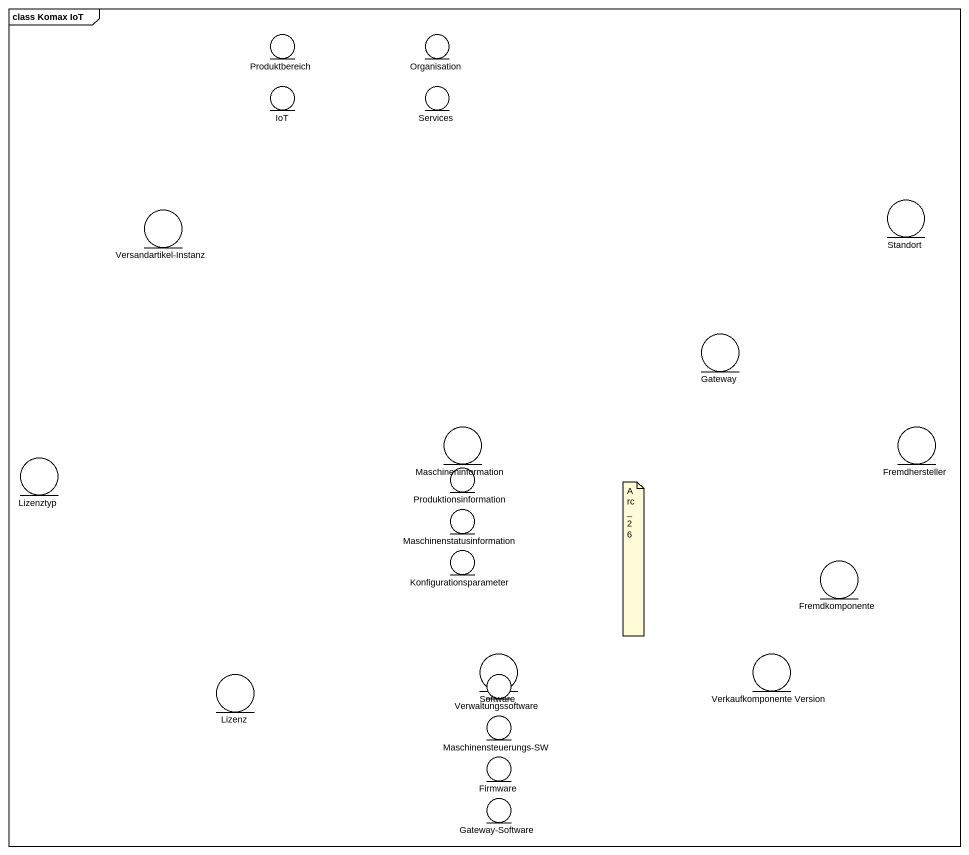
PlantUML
@startuml
mainframe class Komax IoT
entity Produktbereich
entity Organisation
entity IoT
entity Services
entity "Versandartikel-Instanz" as Versandartikel_Instanz
entity Standort
entity Gateway
entity Maschineninformation
entity Fremdhersteller
entity Lizenztyp
entity Produktionsinformation
entity Maschinenstatusinformation
entity Konfigurationsparameter
entity Fremdkomponente
entity Software
entity "Verkaufkomponente Version" as Verkaufkomponente_Version
entity Lizenz
entity Verwaltungssoftware
entity "Maschinensteuerungs-SW" as Maschinensteuerungs_SW
entity Firmware
entity "Gateway-Software" as Gateway_Software
note as N1
  Arc_26
end note
@enduml
